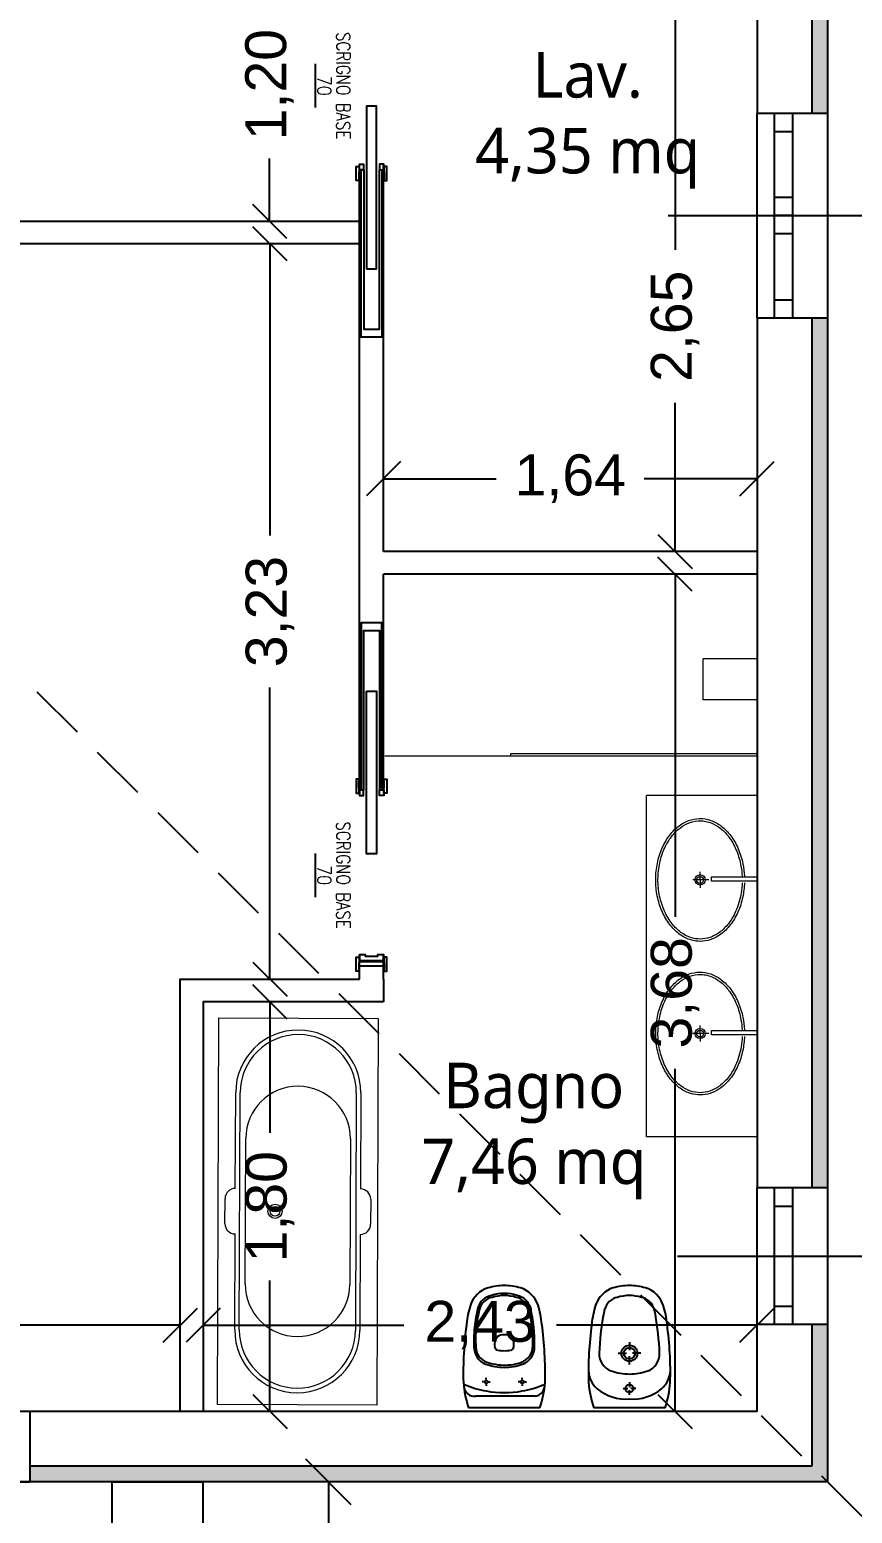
# Model space of a CAD drawing. Header units: millimetres. Extents: x 2622 to 2811, y 687 to 801.
# Drawn here: x 2697.26 to 2700.88, y 784.37 to 790.9 of the extents above; entities that cross this region are included whole.
import ezdxf
from ezdxf.enums import TextEntityAlignment as Align

# ---------------------------------------------------------------- set-up
doc = ezdxf.new("R2010")
doc.units = ezdxf.units.MM
doc.linetypes.add('CONTINUA', pattern=[0])
doc.linetypes.add('DASHED2', pattern=[0.375, 0.25, -0.125])
doc.layers.add('ARREDO', color=5, linetype='Continuous', lineweight=13)
for name, color, linetype in [('Muri', 3, 'Continuous'), ('Quote', 252, 'Continuous'), ('Retino', 8, 'Continuous'), ('Sottile', 5, 'Continuous'), ('Verde', 84, 'Continuous')]:
    doc.layers.add(name, color=color, linetype=linetype)
doc.styles.add('SIMPLEX', font='simplex.shx', dxfattribs={"width": 0.7})
doc.styles.get("Standard").update_dxf_attribs({"font": 'arial.ttf'})
doc.styles.add('STYLE2', font='l_10646.ttf')
doc.dimstyles.new('ISO-25', dxfattribs={"dimtxt": 0.25, "dimasz": 0.2, "dimexe": 0.1, "dimexo": 0.1, "dimgap": 0.1, "dimtad": 0, "dimzin": 1, "dimtxsty": 'Standard', "dimblk": 'OBLIQUE', "dimcen": 2.5, "dimclrt": 2, "dimadec": 0, "dimazin": 0, "dimtfac": 1, "dimtmove": 0, "dimatfit": 3, "dimfxl": 1, "dimarcsym": 0})

# ---------------------------------------------------------------- blocks, each defined once
blk = doc.blocks.new('_Oblique')
at = {"color": 0, "linetype": 'ByBlock', "lineweight": -2}
blk.add_line((-0.5, -0.5), (0.5, 0.5), dxfattribs=at)
blk = doc.blocks.new('*D51')
at = {"layer": 'Defpoints', "color": 0, "transparency": 16777216}
for p in [(2700.7683, 794.8628), (2702.5339, 794.8628), (2700.7683, 784.5128)]:
    blk.add_point(p, dxfattribs=at)
at = {"layer": 'Quote', "color": 0, "lineweight": -2, "transparency": 16777216}
for p, q in [((2702.2683, 794.8628), (2702.6339, 794.8628)), ((2702.5339, 794.8628), (2702.5339, 790.1988)), ((2702.5339, 784.5128), (2702.5339, 789.1769)), ((2702.2683, 784.5128), (2702.6339, 784.5128))]:
    blk.add_line(p, q, dxfattribs=at)
at = {"layer": 'Quote', "color": 0, "lineweight": -2, "transparency": 16777216, "xscale": 0.2, "yscale": 0.2, "zscale": 0.2}
for p, rotation in [((2702.5339, 794.8628), 90), ((2702.5339, 784.5128), 270)]:
    blk.add_blockref('_Oblique', p, dxfattribs=dict(at, rotation=rotation))
at = {"layer": 'Quote', "color": 2, "transparency": 16777216, "insert": (2702.5339, 789.6878), "char_height": 0.25, "attachment_point": 5, "rotation": 90}
blk.add_mtext('10,35', dxfattribs=at)
blk = doc.blocks.new('addas')
at = {"layer": 'ARREDO'}
for p, q in [((2700.2215, 887.9519), (2700.2215, 888.1319)), ((2700.4583, 888.1319), (2700.2215, 888.1319)), ((2700.4583, 887.9519), (2700.2215, 887.9519)), ((2700.4583, 887.7033), (2698.8233, 887.7033)), ((2700.4583, 887.7133), (2699.3744, 887.7133)), ((2699.3744, 887.7133), (2699.3744, 887.7033)), ((2700.4583, 887.5307), (2699.9733, 887.5307)), ((2699.9733, 886.0307), (2699.9733, 887.5307)), ((2700.2583, 887.1534), (2700.2583, 887.1734)), ((2700.2583, 887.1734), (2700.4583, 887.1734)), ((2700.4583, 887.1534), (2700.2583, 887.1534)), ((2698.0872, 884.8536), (2698.0939, 886.5536)), ((2698.0939, 886.5536), (2698.7939, 886.5508)), ((2698.7939, 886.5508), (2698.7872, 884.8508)), ((2700.2583, 886.4781), (2700.2583, 886.4981)), ((2700.2583, 886.4981), (2700.4583, 886.4981)), ((2700.4583, 886.4781), (2700.2583, 886.4781)), ((2698.1659, 885.8033), (2698.1676, 886.2253)), ((2698.1835, 885.1812), (2698.1876, 886.2252)), ((2698.6976, 886.2232), (2698.6935, 885.1792)), ((2698.7176, 886.2231), (2698.7159, 885.8011)), ((2700.4583, 886.0307), (2699.9733, 886.0307)), ((2698.2093, 885.3831), (2698.2118, 886.0231)), ((2698.6718, 886.0213), (2698.6693, 885.3813)), ((2698.1203, 885.6485), (2698.1208, 885.7585)), ((2698.7608, 885.7559), (2698.7603, 885.6459)), ((2698.1635, 885.1813), (2698.1651, 885.6033)), ((2698.7151, 885.6011), (2698.7135, 885.1791)), ((2698.7872, 884.8508), (2698.0872, 884.8536))]:
    blk.add_line(p, q, dxfattribs=at)
at = {"layer": 'ARREDO', "linetype": 'CONTINUA', "lineweight": -3}
for p, q in [((2699.8975, 885.128), (2699.8975, 885.0915)), ((2699.848, 885.0785), (2699.8844, 885.0785)), ((2699.8975, 885.029), (2699.8975, 885.0654)), ((2699.947, 885.0785), (2699.9105, 885.0785)), ((2699.2569, 884.9528), (2699.25, 884.9528)), ((2699.2679, 884.9638), (2699.2679, 884.9708)), ((2699.2679, 884.9418), (2699.2679, 884.9348)), ((2699.2789, 884.9528), (2699.2859, 884.9528)), ((2699.416, 884.9528), (2699.409, 884.9528)), ((2699.427, 884.9638), (2699.427, 884.9708)), ((2699.427, 884.9418), (2699.427, 884.9348)), ((2699.438, 884.9528), (2699.445, 884.9528)), ((2699.8698, 884.9235), (2699.8908, 884.9235)), ((2699.8975, 884.9511), (2699.8975, 884.9301)), ((2699.9251, 884.9235), (2699.9041, 884.9235)), ((2699.4834, 884.8895), (2699.2218, 884.8895)), ((2699.8975, 884.8958), (2699.8975, 884.9168)), ((2699.504, 884.8387), (2699.191, 884.8387)), ((2700.054, 884.8387), (2699.741, 884.8387))]:
    blk.add_line(p, q, dxfattribs=at)
at = {"layer": 'ARREDO'}
for points in [[(2700.2458, 887.1603), (2700.1758, 887.1594)], [(2700.2075, 887.1944), (2700.2085, 887.1244)], [(2700.2458, 886.485), (2700.1758, 886.4841)], [(2700.2075, 886.5191), (2700.2085, 886.4491)]]:
    blk.add_lwpolyline(points, dxfattribs=at)
for centre, radius in [((2700.208, 887.1594), 0.0225), ((2700.208, 887.1594), 0.015), ((2700.208, 886.4841), 0.0225), ((2700.208, 886.4841), 0.015), ((2698.3405, 885.7026), 0.031), ((2698.3405, 885.7026), 0.021)]:
    blk.add_circle(centre, radius, dxfattribs=at)
at = {"layer": 'ARREDO', "linetype": 'CONTINUA', "lineweight": -3}
for centre, radius in [((2699.8975, 885.0785), 0.035), ((2699.8975, 885.0785), 0.025), ((2699.2679, 884.9528), 0.00653), ((2699.427, 884.9528), 0.00653), ((2699.8975, 884.9235), 0.0175)]:
    blk.add_circle(centre, radius, dxfattribs=at)
at = {"layer": 'ARREDO'}
for centre, radius, start, end in [((2698.4426, 886.2242), 0.275, 359.7735, 179.7735), ((2698.4426, 886.2242), 0.255, 359.7735, 179.7735), ((2698.4418, 886.0222), 0.23, 359.7735, 179.7735), ((2698.1658, 885.7583), 0.045, 89.7735, 179.7735), ((2698.7158, 885.7561), 0.045, 359.7735, 89.7735), ((2698.1653, 885.6483), 0.045, 179.7735, 269.7735), ((2698.7153, 885.6461), 0.045, 269.7735, 359.7735), ((2698.4393, 885.3822), 0.23, 179.7735, 359.7735), ((2698.4385, 885.1802), 0.275, 179.7735, 359.7735), ((2698.4385, 885.1802), 0.255, 179.7735, 359.7735)]:
    blk.add_arc(centre, radius, start, end, dxfattribs=at)
at = {"layer": 'ARREDO', "linetype": 'CONTINUA', "lineweight": -3}
for centre, radius, start, end in [((2699.3602, 885.0303), 0.3462, 92.11026, 104.01132), ((2699.3347, 885.0303), 0.3462, 75.98868, 87.88974), ((2699.9102, 885.0303), 0.3462, 92.11026, 104.01132), ((2699.8847, 885.0303), 0.3462, 75.98868, 87.88974), ((2699.3122, 885.2523), 0.1194, 107.44085, 161.40844), ((2699.3059, 885.2581), 0.0762, 101.07916, 165.20186), ((2699.3083, 885.2537), 0.0718, 101.07916, 165.20186), ((2699.353, 885.1204), 0.2213, 91.43507, 106.21056), ((2699.3527, 885.1239), 0.2087, 91.43507, 106.21056), ((2699.3419, 885.1204), 0.2213, 73.78944, 88.56493), ((2699.3423, 885.1239), 0.2087, 73.78944, 88.56493), ((2699.3867, 885.2537), 0.0718, 14.79814, 78.92084), ((2699.3891, 885.2581), 0.0762, 14.79814, 78.92084), ((2699.3828, 885.2523), 0.1194, 18.59156, 72.55915), ((2699.8622, 885.2523), 0.1194, 107.44085, 161.40844), ((2699.8583, 885.2537), 0.0718, 101.07916, 165.20186), ((2699.9027, 885.1239), 0.2087, 91.43507, 106.21056), ((2699.8923, 885.1239), 0.2087, 73.78944, 88.56493), ((2699.9367, 885.2537), 0.0718, 14.79814, 78.92084), ((2699.9328, 885.2523), 0.1194, 18.59156, 72.55915), ((2699.5692, 885.1714), 0.3888, 162.18326, 174.84302), ((2699.8151, 885.1313), 0.6009, 165.91309, 182.21587), ((2699.7883, 885.1342), 0.5666, 165.91309, 182.21587), ((2698.9066, 885.1342), 0.5666, 357.78413, 14.08691), ((2698.8799, 885.1313), 0.6009, 357.78413, 14.08691), ((2699.1258, 885.1714), 0.3888, 5.15698, 17.81674), ((2700.1192, 885.1714), 0.3888, 162.18326, 174.84302), ((2701.0695, 885.0199), 1.3063, 169.91364, 177.41666), ((2700.3383, 885.1342), 0.5666, 165.91309, 168.34067), ((2699.4566, 885.1342), 0.5666, 11.65933, 14.08691), ((2698.7254, 885.0199), 1.3063, 2.58334, 10.08636), ((2699.6758, 885.1714), 0.3888, 5.15698, 17.81674), ((2700.763, 884.9918), 1.5955, 172.2735, 181.50878), ((2697.932, 884.9918), 1.5955, 358.49122, 7.7265), ((2701.313, 884.9918), 1.5955, 172.2735, 181.50878), ((2698.482, 884.9918), 1.5955, 358.49122, 7.7265), ((2699.335, 885.1143), 0.0303, 175.46052, 193.45786), ((2699.3353, 885.1173), 0.0305, 174.8906, 181.17253), ((2699.35, 885.1199), 0.0451, 137.09271, 179.85666), ((2699.343, 885.1153), 0.0439, 84.13322, 126.44829), ((2699.352, 885.1153), 0.0439, 53.55171, 95.86678), ((2699.345, 885.1199), 0.0451, 0.14334, 42.90729), ((2699.36, 885.1143), 0.0303, 346.54214, 4.53948), ((2699.3597, 885.1173), 0.0305, 358.82747, 5.1094), ((2699.2942, 885.1051), 0.0796, 177.89881, 250.20474), ((2699.2972, 885.1095), 0.0751, 177.89881, 250.20474), ((2699.3245, 885.1105), 0.0193, 189.66305, 254.00082), ((2699.3382, 885.1784), 0.0886, 257.58488, 276.00433), ((2699.3567, 885.1784), 0.0886, 263.99567, 282.41512), ((2699.3705, 885.1105), 0.0193, 285.99918, 350.33695), ((2699.3977, 885.1095), 0.0751, 289.79526, 2.10119), ((2699.4008, 885.1051), 0.0796, 289.79526, 2.10119), ((2699.8442, 885.0759), 0.0796, 177.89881, 250.20474), ((2699.9508, 885.0759), 0.0796, 289.79526, 2.10119), ((2699.329, 885.2018), 0.1824, 250.20474, 263.01148), ((2699.33, 885.2007), 0.172, 250.20474, 263.01148), ((2699.3475, 885.2133), 0.1968, 258.06656, 281.93344), ((2699.3486, 885.2597), 0.2331, 260.25038, 282.29586), ((2699.366, 885.2018), 0.1824, 276.98852, 289.79526), ((2699.3649, 885.2007), 0.172, 281.17037, 289.79526), ((2699.8255, 885.0054), 0.108, 181.80977, 230.00532), ((2699.879, 885.1726), 0.1824, 250.20474, 263.01148), ((2699.8975, 885.184), 0.1968, 258.06656, 281.93344), ((2699.916, 885.1726), 0.1824, 276.98852, 289.79526), ((2699.9695, 885.0054), 0.108, 309.99468, 358.19023), ((2699.6214, 884.9855), 0.4548, 184.50843, 198.83563), ((2699.2167, 884.9364), 0.0471, 186.26141, 276.26141), ((2699.3218, 885.2647), 0.3557, 245.24477, 261.44862), ((2699.3732, 885.2647), 0.3557, 278.55138, 294.75523), ((2699.4783, 884.9364), 0.0471, 276.26141, 353.73859), ((2699.0736, 884.9855), 0.4548, 341.16437, 355.49157), ((2700.1714, 884.9855), 0.4548, 184.50843, 198.83563), ((2699.8802, 885.0706), 0.1932, 230.00532, 275.13618), ((2699.9148, 885.0706), 0.1932, 264.86382, 309.99468), ((2699.6236, 884.9855), 0.4548, 341.16437, 355.49157), ((2699.3475, 885.3102), 0.4049, 258.80461, 281.19539)]:
    blk.add_arc(centre, radius, start, end, dxfattribs=at)
at = {"layer": 'ARREDO'}
for points, knots in [([(2700.4028, 887.1462), (2700.4021, 887.1253), (2700.3996, 887.1045), (2700.3905, 887.0609), (2700.3833, 887.0384), (2700.3648, 886.9971), (2700.3536, 886.9782), (2700.3282, 886.9455), (2700.3141, 886.9317), (2700.2842, 886.9097), (2700.2684, 886.9016), (2700.2381, 886.8918), (2700.2237, 886.8895), (2700.2093, 886.8894), (2700.1955, 886.8894), (2700.1817, 886.8914), (2700.1519, 886.9002), (2700.136, 886.908), (2700.1058, 886.9292), (2700.0914, 886.9427), (2700.0655, 886.9748), (2700.054, 886.9933), (2700.0349, 887.0342), (2700.0272, 887.0565), (2700.0166, 887.1032), (2700.0137, 887.1276), (2700.0126, 887.1766), (2700.0145, 887.2012), (2700.023, 887.2486), (2700.0297, 887.2715), (2700.047, 887.3138), (2700.0578, 887.3332), (2700.0823, 887.3672), (2700.0961, 887.3818), (2700.1256, 887.4053), (2700.1412, 887.4142), (2700.1732, 887.4262), (2700.1895, 887.4292), (2700.2221, 887.4296), (2700.2385, 887.4269), (2700.2706, 887.4157), (2700.2864, 887.4072), (2700.3162, 887.3844), (2700.3302, 887.3702), (2700.3553, 887.3368), (2700.3664, 887.3176), (2700.3844, 887.2758), (2700.3915, 887.2531), (2700.3996, 887.2121), (2700.4017, 887.1942), (2700.4026, 887.1762)], [4.763333, 4.763333, 4.763333, 4.763333, 4.989867, 4.989867, 5.254661, 5.254661, 5.519456, 5.519456, 5.784251, 5.784251, 6.049045, 6.049045, 6.283185, 6.283185, 6.283185, 6.506748, 6.506748, 6.771543, 6.771543, 7.036337, 7.036337, 7.301132, 7.301132, 7.565927, 7.565927, 7.830721, 7.830721, 8.095516, 8.095516, 8.360311, 8.360311, 8.625105, 8.625105, 8.8899, 8.8899, 9.154695, 9.154695, 9.419489, 9.419489, 9.684284, 9.684284, 9.949079, 9.949079, 10.213873, 10.213873, 10.478668, 10.478668, 10.743463, 10.743463, 10.938298, 10.938298, 10.938298, 10.938298]), ([(2700.2092, 886.8994), (2700.1947, 886.8994), (2700.1803, 886.9017), (2700.1516, 886.9115), (2700.1374, 886.9189), (2700.1102, 886.9388), (2700.0971, 886.9513), (2700.0725, 886.9822), (2700.0612, 887.0009), (2700.0425, 887.0423), (2700.0352, 887.065), (2700.0254, 887.1123), (2700.0229, 887.137), (2700.0231, 887.1864), (2700.0258, 887.211), (2700.0359, 887.2581), (2700.0434, 887.2806), (2700.0624, 887.3214), (2700.0739, 887.3399), (2700.0975, 887.3687), (2700.1093, 887.38), (2700.1338, 887.3983), (2700.1466, 887.4054), (2700.1771, 887.4172), (2700.195, 887.4201), (2700.2308, 887.4186), (2700.2487, 887.4141), (2700.2793, 887.3995), (2700.2922, 887.391), (2700.3167, 887.3696), (2700.3283, 887.3568), (2700.3504, 887.3256), (2700.3607, 887.3067), (2700.3773, 887.2656), (2700.3836, 887.2433), (2700.3902, 887.2057), (2700.3919, 887.1908), (2700.3926, 887.1757)], [6.283185, 6.283185, 6.283185, 6.283185, 6.536038, 6.536038, 6.788891, 6.788891, 7.043196, 7.043196, 7.317291, 7.317291, 7.591386, 7.591386, 7.86548, 7.86548, 8.139575, 8.139575, 8.41367, 8.41367, 8.687765, 8.687765, 8.917893, 8.917893, 9.148021, 9.148021, 9.460178, 9.460178, 9.772335, 9.772335, 10.007807, 10.007807, 10.243278, 10.243278, 10.507183, 10.507183, 10.771088, 10.771088, 10.938298, 10.938298, 10.938298, 10.938298]), ([(2700.3928, 887.1465), (2700.3923, 887.1316), (2700.3909, 887.1168), (2700.3839, 887.0732), (2700.3756, 887.0453), (2700.3553, 887.0006), (2700.3445, 886.9826), (2700.3208, 886.9523), (2700.3079, 886.9398), (2700.2805, 886.9193), (2700.2659, 886.9115), (2700.2372, 886.9018), (2700.2232, 886.8995), (2700.2092, 886.8994)], [4.763333, 4.763333, 4.763333, 4.763333, 4.929237, 4.929237, 5.261046, 5.261046, 5.524242, 5.524242, 5.776229, 5.776229, 6.038591, 6.038591, 6.283185, 6.283185, 6.283185, 6.283185]), ([(2700.4028, 886.4709), (2700.4021, 886.45), (2700.3996, 886.4292), (2700.3905, 886.3856), (2700.3833, 886.3631), (2700.3648, 886.3218), (2700.3536, 886.3029), (2700.3282, 886.2702), (2700.3141, 886.2564), (2700.2842, 886.2344), (2700.2684, 886.2263), (2700.2381, 886.2165), (2700.2237, 886.2142), (2700.2093, 886.2141), (2700.1955, 886.2141), (2700.1817, 886.2161), (2700.1519, 886.2249), (2700.136, 886.2327), (2700.1058, 886.2539), (2700.0914, 886.2674), (2700.0655, 886.2995), (2700.054, 886.318), (2700.0349, 886.3589), (2700.0272, 886.3812), (2700.0166, 886.4279), (2700.0137, 886.4523), (2700.0126, 886.5013), (2700.0145, 886.5258), (2700.023, 886.5733), (2700.0297, 886.5962), (2700.047, 886.6385), (2700.0578, 886.6579), (2700.0823, 886.6919), (2700.0961, 886.7065), (2700.1256, 886.73), (2700.1412, 886.7389), (2700.1732, 886.7509), (2700.1895, 886.7539), (2700.2221, 886.7543), (2700.2385, 886.7516), (2700.2706, 886.7404), (2700.2864, 886.7319), (2700.3162, 886.7091), (2700.3302, 886.6949), (2700.3553, 886.6615), (2700.3664, 886.6423), (2700.3844, 886.6005), (2700.3915, 886.5778), (2700.3996, 886.5368), (2700.4017, 886.5189), (2700.4026, 886.5009)], [4.763333, 4.763333, 4.763333, 4.763333, 4.989867, 4.989867, 5.254661, 5.254661, 5.519456, 5.519456, 5.784251, 5.784251, 6.049045, 6.049045, 6.283185, 6.283185, 6.283185, 6.506748, 6.506748, 6.771543, 6.771543, 7.036337, 7.036337, 7.301132, 7.301132, 7.565927, 7.565927, 7.830721, 7.830721, 8.095516, 8.095516, 8.360311, 8.360311, 8.625105, 8.625105, 8.8899, 8.8899, 9.154695, 9.154695, 9.419489, 9.419489, 9.684284, 9.684284, 9.949079, 9.949079, 10.213873, 10.213873, 10.478668, 10.478668, 10.743463, 10.743463, 10.938298, 10.938298, 10.938298, 10.938298]), ([(2700.2092, 886.2241), (2700.1947, 886.2241), (2700.1803, 886.2264), (2700.1516, 886.2362), (2700.1374, 886.2436), (2700.1102, 886.2635), (2700.0971, 886.276), (2700.0725, 886.3069), (2700.0612, 886.3256), (2700.0425, 886.367), (2700.0352, 886.3897), (2700.0254, 886.437), (2700.0229, 886.4617), (2700.0231, 886.5111), (2700.0258, 886.5357), (2700.0359, 886.5828), (2700.0434, 886.6053), (2700.0624, 886.6461), (2700.0739, 886.6645), (2700.0975, 886.6934), (2700.1093, 886.7047), (2700.1338, 886.723), (2700.1466, 886.7301), (2700.1771, 886.7418), (2700.195, 886.7448), (2700.2308, 886.7433), (2700.2487, 886.7388), (2700.2793, 886.7242), (2700.2922, 886.7157), (2700.3167, 886.6943), (2700.3283, 886.6815), (2700.3504, 886.6503), (2700.3607, 886.6314), (2700.3773, 886.5903), (2700.3836, 886.568), (2700.3902, 886.5304), (2700.3919, 886.5155), (2700.3926, 886.5004)], [6.283185, 6.283185, 6.283185, 6.283185, 6.536038, 6.536038, 6.788891, 6.788891, 7.043196, 7.043196, 7.317291, 7.317291, 7.591386, 7.591386, 7.86548, 7.86548, 8.139575, 8.139575, 8.41367, 8.41367, 8.687765, 8.687765, 8.917893, 8.917893, 9.148021, 9.148021, 9.460178, 9.460178, 9.772335, 9.772335, 10.007807, 10.007807, 10.243278, 10.243278, 10.507183, 10.507183, 10.771088, 10.771088, 10.938298, 10.938298, 10.938298, 10.938298]), ([(2700.3928, 886.4712), (2700.3923, 886.4563), (2700.3909, 886.4415), (2700.3839, 886.3979), (2700.3756, 886.37), (2700.3553, 886.3253), (2700.3445, 886.3073), (2700.3208, 886.277), (2700.3079, 886.2645), (2700.2805, 886.244), (2700.2659, 886.2362), (2700.2372, 886.2265), (2700.2232, 886.2242), (2700.2092, 886.2241)], [4.763333, 4.763333, 4.763333, 4.763333, 4.929237, 4.929237, 5.261046, 5.261046, 5.524242, 5.524242, 5.776229, 5.776229, 6.038591, 6.038591, 6.283185, 6.283185, 6.283185, 6.283185])]:
    blk.add_open_spline(points, degree=3, knots=knots, dxfattribs=at)
blk = doc.blocks.new('sadfff')
at = {"layer": 'Sottile'}
for p, q in [((2698.517, 890.7469), (2698.517, 890.5546)), ((2698.517, 887.2763), (2698.517, 887.0841))]:
    blk.add_line(p, q, dxfattribs=at)
for points in [[(2698.709, 891.0707), (2698.7105, 891.0707), (2698.7105, 891.0777), (2698.6975, 891.0777), (2698.6975, 891.0157), (2698.7105, 891.0157), (2698.7105, 891.0407), (2698.709, 891.0407)], [(2698.712, 891.0357), (2698.817, 891.0357), (2698.817, 891.0557), (2698.712, 891.0557)], [(2698.82, 891.0707), (2698.8185, 891.0707), (2698.8185, 891.0777), (2698.8315, 891.0777), (2698.8315, 891.0157), (2698.8185, 891.0157), (2698.8185, 891.0407), (2698.82, 891.0407)], [(2698.7415, 891.0132), (2698.7415, 891.0132), (2698.7385, 891.0132), (2698.7385, 891.0057), (2698.711, 891.0057), (2698.711, 891.0307), (2698.818, 891.0307), (2698.818, 891.0057), (2698.7905, 891.0057), (2698.7905, 891.0132), (2698.7875, 891.0132), (2698.7875, 891.0132)], [(2698.743, 889.8465), (2698.786, 889.8465), (2698.786, 890.5615), (2698.743, 890.5615)], [(2698.709, 890.2407), (2698.7105, 890.2407), (2698.7105, 890.2337), (2698.6975, 890.2337), (2698.6975, 890.2957), (2698.7105, 890.2957), (2698.7105, 890.2707), (2698.709, 890.2707)], [(2698.7295, 890.2807), (2698.711, 890.2807), (2698.711, 890.3057), (2698.7295, 890.3057)], [(2698.7995, 890.2807), (2698.818, 890.2807), (2698.818, 890.3057), (2698.7995, 890.3057)], [(2698.82, 890.2407), (2698.8185, 890.2407), (2698.8185, 890.2337), (2698.8315, 890.2337), (2698.8315, 890.2957), (2698.8185, 890.2957), (2698.8185, 890.2707), (2698.82, 890.2707)], [(2698.743, 887.9893), (2698.786, 887.9893), (2698.786, 887.2743), (2698.743, 887.2743)], [(2698.709, 887.5952), (2698.7105, 887.5952), (2698.7105, 887.6022), (2698.6975, 887.6022), (2698.6975, 887.5402), (2698.7105, 887.5402), (2698.7105, 887.5652), (2698.709, 887.5652)], [(2698.82, 887.5952), (2698.8185, 887.5952), (2698.8185, 887.6022), (2698.8315, 887.6022), (2698.8315, 887.5402), (2698.8185, 887.5402), (2698.8185, 887.5652), (2698.82, 887.5652)], [(2698.7295, 887.5552), (2698.711, 887.5552), (2698.711, 887.5302), (2698.7295, 887.5302)], [(2698.7995, 887.5552), (2698.818, 887.5552), (2698.818, 887.5302), (2698.7995, 887.5302)], [(2698.709, 886.7652), (2698.7105, 886.7652), (2698.7105, 886.7582), (2698.6975, 886.7582), (2698.6975, 886.8202), (2698.7105, 886.8202), (2698.7105, 886.7952), (2698.709, 886.7952)], [(2698.7415, 886.8227), (2698.7415, 886.8227), (2698.7385, 886.8227), (2698.7385, 886.8302), (2698.711, 886.8302), (2698.711, 886.8052), (2698.818, 886.8052), (2698.818, 886.8302), (2698.7905, 886.8302), (2698.7905, 886.8227), (2698.7875, 886.8227), (2698.7875, 886.8227)], [(2698.82, 886.7652), (2698.8185, 886.7652), (2698.8185, 886.7582), (2698.8315, 886.7582), (2698.8315, 886.8202), (2698.8185, 886.8202), (2698.8185, 886.7952), (2698.82, 886.7952)], [(2698.712, 886.8002), (2698.817, 886.8002), (2698.817, 886.7802), (2698.712, 886.7802)]]:
    blk.add_lwpolyline(points, close=True, dxfattribs=at)
for points in [[(2698.817, 890.2807), (2698.817, 890.2727), (2698.8097, 890.2727), (2698.8097, 889.5457), (2698.7193, 889.5457), (2698.7193, 890.2727), (2698.712, 890.2727), (2698.712, 890.2807), (2698.73, 890.2807), (2698.73, 889.5802), (2698.799, 889.5802), (2698.799, 890.2807), (2698.817, 890.2807)], [(2698.817, 887.5552), (2698.817, 887.5632), (2698.8097, 887.5632), (2698.8097, 888.2902), (2698.7193, 888.2902), (2698.7193, 887.5632), (2698.712, 887.5632), (2698.712, 887.5552), (2698.73, 887.5552), (2698.73, 888.2557), (2698.799, 888.2557), (2698.799, 887.5552), (2698.817, 887.5552)]]:
    blk.add_lwpolyline(points, dxfattribs=at)
at = {"layer": 'Sottile', "style": 'SIMPLEX'}
for s, width, p in [('SCRIGNO BASE', 0.8, (2698.6413, 890.6507)), ('70', 0.85, (2698.5571, 890.6507)), ('SCRIGNO BASE', 0.8, (2698.6413, 887.1802)), ('70', 0.85, (2698.5571, 887.1802))]:
    blk.add_text(s, height=0.06, rotation=270, dxfattribs=dict(at, width=width)).set_placement(p, align=Align.MIDDLE)
blk = doc.blocks.new('*D56')
at = {"layer": 'Defpoints', "color": 0, "transparency": 16777216}
for p in [(2698.0244, 785.2022), (2698.0244, 785.2022), (2700.4583, 785.2022)]:
    blk.add_point(p, dxfattribs=at)
at = {"layer": 'Quote', "color": 0, "lineweight": -2, "transparency": 16777216}
for p, q in [((2700.4583, 785.3022), (2700.4583, 785.3022)), ((2698.0244, 785.2022), (2698.906, 785.2022)), ((2700.4583, 785.2022), (2699.5767, 785.2022))]:
    blk.add_line(p, q, dxfattribs=at)
at = {"layer": 'Quote', "color": 0, "lineweight": -2, "transparency": 16777216, "xscale": 0.15, "yscale": 0.15, "zscale": 0.15, "rotation": 180}
blk.add_blockref('_Oblique', (2698.0244, 785.2022), dxfattribs=at)
at = {"layer": 'Quote', "color": 0, "lineweight": -2, "transparency": 16777216, "xscale": 0.15, "yscale": 0.15, "zscale": 0.15}
blk.add_blockref('_Oblique', (2700.4583, 785.2022), dxfattribs=at)
at = {"layer": 'Quote', "color": 2, "transparency": 16777216, "insert": (2699.2413, 785.2022), "char_height": 0.18, "attachment_point": 5}
blk.add_mtext('2,43', dxfattribs=at)
blk = doc.blocks.new('*D57')
at = {"layer": 'Defpoints', "color": 0, "transparency": 16777216}
for p in [(2694.1247, 785.2022), (2694.1247, 785.2022), (2697.9244, 785.2022)]:
    blk.add_point(p, dxfattribs=at)
at = {"layer": 'Quote', "color": 0, "lineweight": -2, "transparency": 16777216}
for p, q in [((2697.9244, 785.3022), (2697.9244, 785.3022)), ((2694.1247, 785.2022), (2695.6911, 785.2022)), ((2697.9244, 785.2022), (2696.3579, 785.2022))]:
    blk.add_line(p, q, dxfattribs=at)
at = {"layer": 'Quote', "color": 0, "lineweight": -2, "transparency": 16777216, "xscale": 0.15, "yscale": 0.15, "zscale": 0.15, "rotation": 180}
blk.add_blockref('_Oblique', (2694.1247, 785.2022), dxfattribs=at)
at = {"layer": 'Quote', "color": 0, "lineweight": -2, "transparency": 16777216, "xscale": 0.15, "yscale": 0.15, "zscale": 0.15}
blk.add_blockref('_Oblique', (2697.9244, 785.2022), dxfattribs=at)
at = {"layer": 'Quote', "color": 2, "transparency": 16777216, "insert": (2696.0245, 785.2022), "char_height": 0.18, "attachment_point": 5}
blk.add_mtext('3,80', dxfattribs=at)
blk = doc.blocks.new('*D61')
at = {"layer": 'Defpoints', "color": 0, "transparency": 16777216}
for p in [(2700.0981, 791.2557), (2700.0981, 788.6033), (2700.0981, 788.6033)]:
    blk.add_point(p, dxfattribs=at)
at = {"layer": 'Quote', "color": 0, "lineweight": -2, "transparency": 16777216}
for p, q in [((2700.0981, 791.2557), (2700.0981, 789.9295)), ((2700.0981, 788.6033), (2700.0981, 789.2575))]:
    blk.add_line(p, q, dxfattribs=at)
at = {"layer": 'Quote', "color": 0, "lineweight": -2, "transparency": 16777216, "xscale": 0.15, "yscale": 0.15, "zscale": 0.15}
for p, rotation in [((2700.0981, 791.2557), 90), ((2700.0981, 788.6033), 270)]:
    blk.add_blockref('_Oblique', p, dxfattribs=dict(at, rotation=rotation))
at = {"layer": 'Quote', "color": 2, "transparency": 16777216, "insert": (2700.0981, 789.5935), "char_height": 0.18, "attachment_point": 5, "rotation": 90}
blk.add_mtext('2,65', dxfattribs=at)
blk = doc.blocks.new('*D62')
at = {"layer": 'Defpoints', "color": 0, "transparency": 16777216}
for p in [(2700.0981, 788.5033), (2700.0981, 784.8228), (2700.0981, 784.8228)]:
    blk.add_point(p, dxfattribs=at)
at = {"layer": 'Quote', "color": 0, "lineweight": -2, "transparency": 16777216}
for p, q in [((2699.9981, 788.5033), (2699.9981, 788.5033)), ((2700.0981, 788.5033), (2700.0981, 786.997)), ((2700.0981, 784.8228), (2700.0981, 786.3291))]:
    blk.add_line(p, q, dxfattribs=at)
at = {"layer": 'Quote', "color": 0, "lineweight": -2, "transparency": 16777216, "xscale": 0.15, "yscale": 0.15, "zscale": 0.15}
for p, rotation in [((2700.0981, 788.5033), 90), ((2700.0981, 784.8228), 270)]:
    blk.add_blockref('_Oblique', p, dxfattribs=dict(at, rotation=rotation))
at = {"layer": 'Quote', "color": 2, "transparency": 16777216, "insert": (2700.0981, 786.6631), "char_height": 0.18, "attachment_point": 5, "rotation": 90}
blk.add_mtext('3,68', dxfattribs=at)
blk = doc.blocks.new('*D63')
at = {"layer": 'Defpoints', "color": 0, "transparency": 16777216}
for p in [(2698.817, 788.9234), (2698.817, 788.9234), (2700.4583, 788.9234)]:
    blk.add_point(p, dxfattribs=at)
at = {"layer": 'Quote', "color": 0, "lineweight": -2, "transparency": 16777216}
for p, q in [((2698.817, 788.9234), (2699.3127, 788.9234)), ((2700.4583, 788.9234), (2699.9626, 788.9234))]:
    blk.add_line(p, q, dxfattribs=at)
at = {"layer": 'Quote', "color": 0, "lineweight": -2, "transparency": 16777216, "xscale": 0.15, "yscale": 0.15, "zscale": 0.15, "rotation": 180}
blk.add_blockref('_Oblique', (2698.817, 788.9234), dxfattribs=at)
at = {"layer": 'Quote', "color": 0, "lineweight": -2, "transparency": 16777216, "xscale": 0.15, "yscale": 0.15, "zscale": 0.15}
blk.add_blockref('_Oblique', (2700.4583, 788.9234), dxfattribs=at)
at = {"layer": 'Quote', "color": 2, "transparency": 16777216, "insert": (2699.6377, 788.9234), "char_height": 0.18, "attachment_point": 5}
blk.add_mtext('1,64', dxfattribs=at)
blk = doc.blocks.new('*D64')
at = {"layer": 'Defpoints', "color": 0, "transparency": 16777216}
for p in [(2698.3182, 789.9557), (2698.3182, 789.9557), (2698.3182, 786.7228)]:
    blk.add_point(p, dxfattribs=at)
at = {"layer": 'Quote', "color": 0, "lineweight": -2, "transparency": 16777216}
for p, q in [((2698.3182, 789.9557), (2698.3182, 788.673)), ((2698.3182, 786.7228), (2698.3182, 788.0056))]:
    blk.add_line(p, q, dxfattribs=at)
at = {"layer": 'Quote', "color": 0, "lineweight": -2, "transparency": 16777216, "xscale": 0.15, "yscale": 0.15, "zscale": 0.15}
for p, rotation in [((2698.3182, 789.9557), 90), ((2698.3182, 786.7228), 270)]:
    blk.add_blockref('_Oblique', p, dxfattribs=dict(at, rotation=rotation))
at = {"layer": 'Quote', "color": 2, "transparency": 16777216, "insert": (2698.3182, 788.3393), "char_height": 0.18, "attachment_point": 5, "rotation": 90}
blk.add_mtext('3,23', dxfattribs=at)
blk = doc.blocks.new('*D65')
at = {"layer": 'Defpoints', "color": 0, "transparency": 16777216}
for p in [(2698.3182, 786.6228), (2698.3182, 784.8228), (2698.3182, 784.8228)]:
    blk.add_point(p, dxfattribs=at)
at = {"layer": 'Quote', "color": 0, "lineweight": -2, "transparency": 16777216}
for p, q in [((2698.2182, 786.6228), (2698.2182, 786.6228)), ((2698.3182, 786.6228), (2698.3182, 786.0478)), ((2698.3182, 784.8228), (2698.3182, 785.3978))]:
    blk.add_line(p, q, dxfattribs=at)
at = {"layer": 'Quote', "color": 0, "lineweight": -2, "transparency": 16777216, "xscale": 0.15, "yscale": 0.15, "zscale": 0.15}
for p, rotation in [((2698.3182, 786.6228), 90), ((2698.3182, 784.8228), 270)]:
    blk.add_blockref('_Oblique', p, dxfattribs=dict(at, rotation=rotation))
at = {"layer": 'Quote', "color": 2, "transparency": 16777216, "insert": (2698.3182, 785.7228), "char_height": 0.18, "attachment_point": 5, "rotation": 90}
blk.add_mtext('1,80', dxfattribs=at)
blk = doc.blocks.new('*D67')
at = {"layer": 'Defpoints', "color": 0, "transparency": 16777216}
for p in [(2698.3163, 791.2557), (2698.3163, 791.2557), (2698.3163, 790.0557)]:
    blk.add_point(p, dxfattribs=at)
at = {"layer": 'Quote', "color": 0, "lineweight": -2, "transparency": 16777216}
for p, q in [((2698.3163, 791.2557), (2698.3163, 790.9807)), ((2698.3163, 790.0557), (2698.3163, 790.3307))]:
    blk.add_line(p, q, dxfattribs=at)
at = {"layer": 'Quote', "color": 0, "lineweight": -2, "transparency": 16777216, "xscale": 0.15, "yscale": 0.15, "zscale": 0.15}
for p, rotation in [((2698.3163, 791.2557), 90), ((2698.3163, 790.0557), 270)]:
    blk.add_blockref('_Oblique', p, dxfattribs=dict(at, rotation=rotation))
at = {"layer": 'Quote', "color": 2, "transparency": 16777216, "insert": (2698.3163, 790.6557), "char_height": 0.18, "attachment_point": 5, "rotation": 90}
blk.add_mtext('1,20', dxfattribs=at)
blk = doc.blocks.new('*D75')
at = {"layer": 'Defpoints', "color": 0, "transparency": 16777216}
for p in [(2700.7683, 784.5128), (2698.024, 783.0128), (2700.7683, 780.536)]:
    blk.add_point(p, dxfattribs=at)
at = {"layer": 'Quote', "color": 0, "lineweight": -2, "transparency": 16777216}
for p, q in [((2700.7683, 782.5128), (2700.7683, 780.436)), ((2698.024, 781.0128), (2698.024, 780.436)), ((2698.024, 780.536), (2698.9698, 780.536)), ((2700.7683, 780.536), (2699.8225, 780.536))]:
    blk.add_line(p, q, dxfattribs=at)
at = {"layer": 'Quote', "color": 0, "lineweight": -2, "transparency": 16777216, "xscale": 0.2, "yscale": 0.2, "zscale": 0.2, "rotation": 180}
blk.add_blockref('_Oblique', (2698.024, 780.536), dxfattribs=at)
at = {"layer": 'Quote', "color": 0, "lineweight": -2, "transparency": 16777216, "xscale": 0.2, "yscale": 0.2, "zscale": 0.2}
blk.add_blockref('_Oblique', (2700.7683, 780.536), dxfattribs=at)
at = {"layer": 'Quote', "color": 2, "transparency": 16777216, "insert": (2699.3962, 780.536), "char_height": 0.25, "attachment_point": 5}
blk.add_mtext('2,74', dxfattribs=at)
blk = doc.blocks.new('*D77')
at = {"layer": 'Defpoints', "color": 0, "transparency": 16777216}
for p in [(2694.8057, 784.5128), (2698.024, 784.5128), (2698.024, 782.3128)]:
    blk.add_point(p, dxfattribs=at)
at = {"layer": 'Quote', "color": 0, "lineweight": -2, "transparency": 16777216}
for p, q in [((2697.924, 784.5128), (2694.7057, 784.5128)), ((2694.8057, 784.5128), (2694.8057, 783.8392)), ((2694.8057, 782.3128), (2694.8057, 782.9864)), ((2697.924, 782.3128), (2694.7057, 782.3128))]:
    blk.add_line(p, q, dxfattribs=at)
at = {"layer": 'Quote', "color": 0, "lineweight": -2, "transparency": 16777216, "xscale": 0.2, "yscale": 0.2, "zscale": 0.2}
for p, rotation in [((2694.8057, 784.5128), 90), ((2694.8057, 782.3128), 270)]:
    blk.add_blockref('_Oblique', p, dxfattribs=dict(at, rotation=rotation))
at = {"layer": 'Quote', "color": 2, "transparency": 16777216, "insert": (2694.8057, 783.4128), "char_height": 0.25, "attachment_point": 5, "rotation": 90}
blk.add_mtext('2,20', dxfattribs=at)

msp = doc.modelspace()

# ---------------------------------------------------------------- hatches: boundary and pattern name
at = {"layer": 'Verde'}
h = msp.add_hatch(dxfattribs=at)
h.set_pattern_fill('HONEY', color=252, scale=0.0097)
h.set_pattern_definition([(0, (-115.118888, -147.461646), (0.04619625, 0.02667141726), [0.0307975, -0.061595]), (120, (-115.118888, -147.461646), (-0.0461962499, 0.02667141743), [0.0307975, -0.061595]), (60, (-115.118888, -147.461646), (1e-10, 0.05334283469), [-0.061595, 0.0307975])])
h.paths.add_polyline_path([(2692.3614, 794.8628), (2692.6402, 794.8628), (2692.6402, 794.7928), (2692.3614, 794.7928)])
h.paths.add_polyline_path([(2692.5311, 784.5128), (2692.5311, 784.5828), (2692.3614, 784.5828), (2692.3614, 784.5128)])
h.paths.add_polyline_path([(2693.4811, 784.5828), (2693.4811, 784.5128), (2694.1183, 784.5128), (2694.1183, 784.5828)])
h.paths.add_polyline_path([(2687.4683, 793.1587), (2687.5383, 793.1587), (2687.5383, 794.7928), (2692.3614, 794.7928), (2692.3614, 794.8628), (2687.4683, 794.8628), (2687.4683, 792.9997)])
h.paths.add_polyline_path([(2696.5252, 794.8628), (2696.5252, 794.7928), (2700.6956, 794.7928), (2700.7593, 794.8628)])
h.paths.add_polyline_path([(2692.6402, 794.7928), (2692.6402, 794.8628), (2692.6402, 794.8628), (2692.6402, 794.7928)])
h.paths.add_polyline_path([(2700.6983, 793.1828), (2700.7683, 793.1828), (2700.7683, 794.8628), (2700.7593, 794.8628), (2700.6983, 794.7928)])
h.paths.add_polyline_path([(2700.6983, 790.5301), (2700.7683, 790.5301), (2700.7683, 792.1828), (2700.6983, 792.1828)])
h.paths.add_polyline_path([(2700.7683, 785.1995), (2700.6983, 785.1995), (2700.6983, 784.5828), (2700.7683, 784.5128)])
h.paths.add_polyline_path([(2694.9171, 784.5128), (2695.4627, 784.5128), (2695.4627, 784.5828), (2694.1183, 784.5828), (2694.1183, 784.5128)])
h.paths.add_polyline_path([(2697.2627, 784.5828), (2697.2627, 784.5128), (2700.7683, 784.5128), (2700.6983, 784.5828)])
h.paths.add_polyline_path([(2700.6983, 785.8055), (2700.7683, 785.8055), (2700.7683, 789.6301), (2700.6983, 789.6301)])
h.paths.add_polyline_path([(2700.7683, 785.2055), (2700.6983, 785.2055), (2700.6983, 785.1995), (2700.7683, 785.1995)])

# ---------------------------------------------------------------- linework, layer by layer
for p, q in [((2700.4583, 789.6301), (2700.4583, 790.5301)), ((2700.7683, 790.5301), (2700.7683, 789.6301)), ((2700.4583, 785.2055), (2700.4583, 785.8055)), ((2700.7683, 785.8055), (2700.7683, 785.2055)), ((2697.2627, 784.8228), (2695.4627, 784.8228)), ((2695.4627, 784.5128), (2697.2627, 784.5128))]:
    msp.add_line(p, q)
at = {"layer": 'Muri'}
for p, q in [((2700.4583, 792.1828), (2700.4583, 790.5301)), ((2700.7683, 792.1828), (2700.7683, 790.5301)), ((2700.4583, 790.5301), (2700.7683, 790.5301)), ((2698.712, 787.5552), (2698.712, 790.3057)), ((2698.817, 788.6033), (2698.817, 790.3057)), ((2695.0641, 790.0557), (2698.712, 790.0557)), ((2698.712, 789.9557), (2695.0641, 789.9557)), ((2697.6347, 789.9557), (2696.6797, 789.9557)), ((2700.4583, 789.6301), (2700.4583, 785.8055)), ((2700.4583, 789.6301), (2700.7683, 789.6301)), ((2700.7683, 789.6301), (2700.7683, 785.8055)), ((2700.4583, 788.6033), (2698.817, 788.6033)), ((2698.817, 787.5552), (2698.817, 788.5033)), ((2700.4583, 788.5033), (2698.817, 788.5033)), ((2698.712, 786.7228), (2698.712, 786.8302)), ((2698.817, 786.7228), (2698.817, 786.8302)), ((2698.817, 786.7228), (2698.817, 786.6228)), ((2700.7683, 785.8055), (2700.4583, 785.8055)), ((2700.7683, 785.8055), (2700.4583, 785.8055)), ((2700.7683, 785.2055), (2700.4583, 785.2055)), ((2700.7683, 785.2055), (2700.4583, 785.2055)), ((2700.4583, 784.8228), (2700.4583, 785.2022)), ((2700.7683, 785.2055), (2700.7683, 784.5128)), ((2700.4583, 784.8228), (2697.2627, 784.8228)), ((2697.2627, 784.8228), (2697.2627, 784.5128)), ((2697.2627, 784.8228), (2697.2627, 784.5128)), ((2700.7683, 784.5128), (2697.2627, 784.5128)), ((2697.624, 784.5128), (2698.024, 784.5128)), ((2697.624, 784.5128), (2698.024, 784.5128)), ((2697.624, 784.5128), (2697.624, 783.0128)), ((2698.024, 784.5128), (2698.024, 783.0128))]:
    msp.add_line(p, q, dxfattribs=at)
for points in [[(2697.9244, 784.8228), (2697.9244, 786.7228), (2698.712, 786.7228)], [(2698.817, 786.6228), (2698.0244, 786.6228), (2698.0244, 784.8228)]]:
    msp.add_lwpolyline(points, dxfattribs=at)
at = {"layer": 'Quote'}
for p, q in [((2698.5753, 784.5128), (2698.5753, 784.1753)), ((2699.624, 784.5128), (2698.6753, 784.5128))]:
    msp.add_line(p, q, dxfattribs=at)
at = {"layer": 'Retino', "linetype": 'DASHED2'}
msp.add_line((2701.4503, 783.8309), (2695.5843, 789.6969), dxfattribs=at)
at = {"layer": 'Sottile'}
for p, q in [((2700.6983, 792.1828), (2700.6983, 790.5301)), ((2700.5333, 790.5301), (2700.5333, 789.6301)), ((2700.6133, 790.5301), (2700.6133, 789.6301)), ((2700.5333, 790.4501), (2700.6133, 790.4501)), ((2700.6133, 790.1601), (2700.5333, 790.1601)), ((2700.0683, 790.0801), (2701.5683, 790.0801)), ((2700.6133, 790.0801), (2700.5333, 790.0801)), ((2700.6133, 790.0001), (2700.5333, 790.0001)), ((2700.5333, 789.7101), (2700.6133, 789.7101)), ((2700.6983, 789.6301), (2700.6983, 785.8055)), ((2700.5333, 785.8055), (2700.5333, 785.2055)), ((2700.6133, 785.8055), (2700.6133, 785.2055)), ((2700.5333, 785.7255), (2700.6133, 785.7255)), ((2700.1083, 785.5055), (2701.6083, 785.5055)), ((2700.5333, 785.2855), (2700.6133, 785.2855)), ((2700.6983, 785.2055), (2700.6983, 784.5828)), ((2700.6983, 784.5828), (2697.2627, 784.5828))]:
    msp.add_line(p, q, dxfattribs=at)

# ---------------------------------------------------------------- block references
for name in ['sadfff', 'addas']:
    msp.add_blockref(name, (0, -100))
at = {"layer": 'Quote', "xscale": 0.2, "yscale": 0.2, "zscale": 0.2, "rotation": 90}
msp.add_blockref('_Oblique', (2698.5753, 784.5128), dxfattribs=at)

# ---------------------------------------------------------------- texts
at = {"char_height": 0.2, "width": 3.508995, "attachment_point": 5, "style": 'STYLE2'}
for s, insert in [('Lav.\\P4,35 mq', (2699.714, 790.4986)), ('Bagno\\P7,46 mq', (2699.4772, 786.0557))]:
    msp.add_mtext(s, dxfattribs=dict(at, insert=insert))

# ---------------------------------------------------------------- dimensions: what is measured, and where the dimension line sits
at = {"layer": 'Quote'}
for base, p1, p2, override, picture, middle in [((2702.5339, 794.8628), (2700.7683, 784.5128), (2700.7683, 794.8628), {"dimexo": 1.5}, '*D51', (2702.5339, 789.6878)), ((2698.3163, 791.2557), (2698.3163, 790.0557), (2698.3163, 791.2557), {"dimtxt": 0.18, "dimasz": 0.15}, '*D67', (2698.3163, 790.6557)), ((2698.3182, 789.9557), (2698.3182, 786.7228), (2698.3182, 789.9557), {"dimtxt": 0.18, "dimasz": 0.15}, '*D64', (2698.3182, 788.3393)), ((2700.0981, 784.8228), (2700.0981, 788.5033), (2700.0981, 784.8228), {"dimtxt": 0.18, "dimasz": 0.15}, '*D62', (2700.0981, 786.6631)), ((2698.3182, 784.8228), (2698.3182, 786.6228), (2698.3182, 784.8228), {"dimtxt": 0.18, "dimasz": 0.15}, '*D65', (2698.3182, 785.7228))]:
    dim = msp.add_linear_dim(base=base, p1=p1, p2=p2, angle=90, dimstyle='ISO-25', override=override, dxfattribs=at)
    dim.commit()
    dim.dimension.update_dxf_attribs({"geometry": picture, "text_midpoint": middle})
dim = msp.add_linear_dim(base=(2700.0981, 788.6033), p1=(2700.0981, 791.2557), p2=(2700.0981, 788.6033), angle=90, dimstyle='ISO-25', override={"dimtxt": 0.18, "dimasz": 0.15}, dxfattribs=at)
dim.commit()
dim.dimension.update_dxf_attribs({"geometry": '*D61', "text_midpoint": (2700.0981, 789.5935), "dimtype": 160})
for base, p1, p2, override, picture, middle in [((2698.817, 788.9234), (2700.4583, 788.9234), (2698.817, 788.9234), {"dimtxt": 0.18, "dimasz": 0.15}, '*D63', (2699.6377, 788.9234)), ((2694.1247, 785.2022), (2697.9244, 785.2022), (2694.1247, 785.2022), {"dimtxt": 0.18, "dimasz": 0.15}, '*D57', (2696.0245, 785.2022)), ((2698.0244, 785.2022), (2700.4583, 785.2022), (2698.0244, 785.2022), {"dimtxt": 0.18, "dimasz": 0.15}, '*D56', (2699.2413, 785.2022)), ((2700.7683, 780.536), (2698.024, 783.0128), (2700.7683, 784.5128), {"dimexo": 2}, '*D75', (2699.3962, 780.536))]:
    dim = msp.add_linear_dim(base=base, p1=p1, p2=p2, dimstyle='ISO-25', override=override, dxfattribs=at)
    dim.commit()
    dim.dimension.update_dxf_attribs({"geometry": picture, "text_midpoint": middle})
dim = msp.add_linear_dim(base=(2694.8057, 784.5128), p1=(2698.024, 782.3128), p2=(2698.024, 784.5128), angle=90, dimstyle='ISO-25', dxfattribs=at)
dim.commit()
dim.dimension.update_dxf_attribs({"geometry": '*D77', "text_midpoint": (2694.8057, 783.4128)})

doc.saveas('drawing.dxf')
